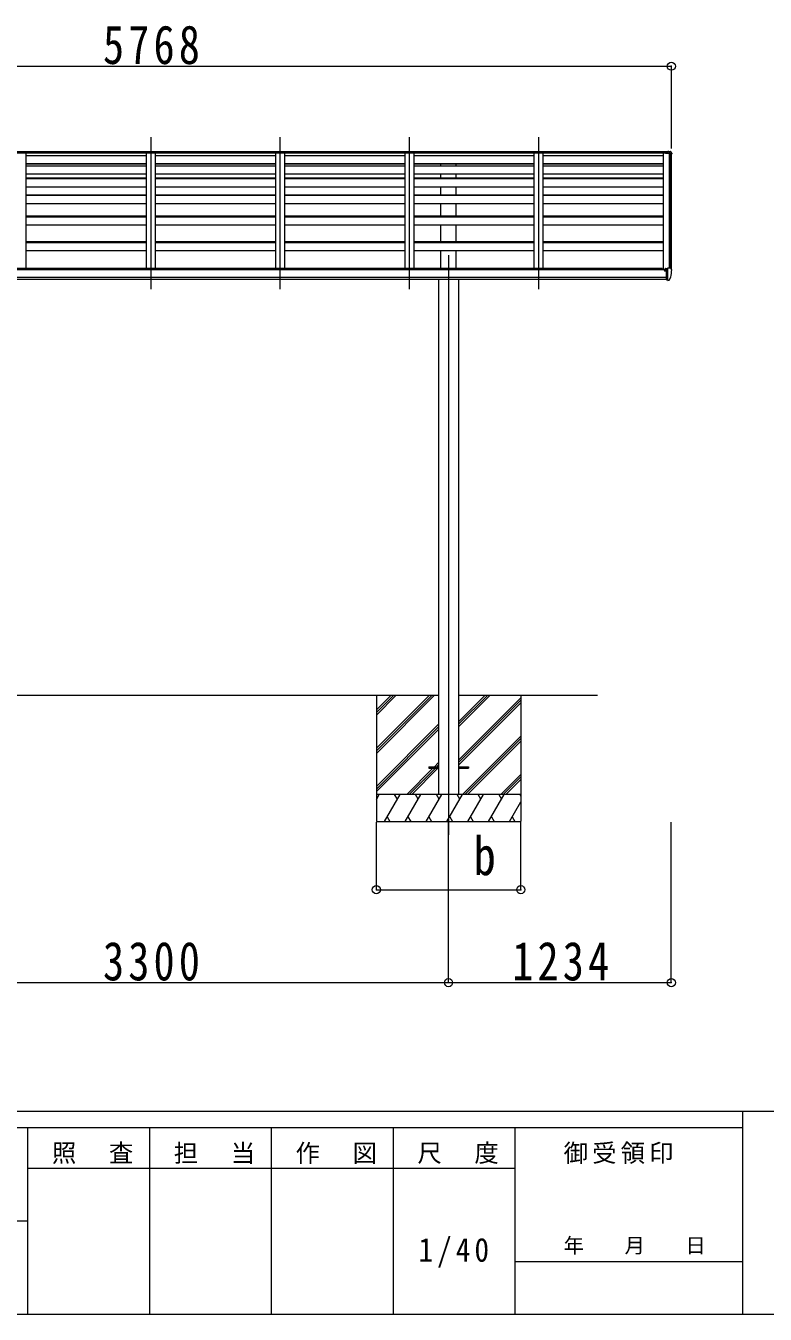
# Model space of a CAD drawing. Units: millimetres at full size. Extents: x -12578 to 12718, y -8779 to 8681.
# Drawn here: x 4112 to 8208, y -8779 to -1641 of the extents above; entities that cross this region are included whole.
import ezdxf
from ezdxf.enums import TextEntityAlignment as Align

# ---------------------------------------------------------------- set-up
doc = ezdxf.new("R2010")
doc.units = ezdxf.units.MM
doc.header["$LTSCALE"] = 45
doc.header["$PDMODE"] = 32
doc.header["$PDSIZE"] = 45
for name, color, linetype, lineweight in [('0-0_0', 7, 'Continuous', 9), ('0-1_本体', 4, 'Continuous', 9), ('0-2_部品', 7, 'Continuous', 9), ('0-8_PARTS2', 2, 'Continuous', 9), ('0-A_寸法', 6, 'Continuous', 9), ('F-0_240', 7, 'Continuous', 9)]:
    doc.layers.add(name, color=color, linetype=linetype, lineweight=lineweight)
doc.styles.add('ＭＳ ゴシック', font='')
doc.styles.get('ＭＳ ゴシック').set_extended_font_data('MS Gothic')

msp = doc.modelspace()

# ---------------------------------------------------------------- linework, layer by layer
at = {"layer": '0-0_0'}
for p, q in [((3209.08, -5349.22), (6399.08, -5349.22)), ((6054.08, -5349.22), (6054.08, -6049.22)), ((6054.08, -5643.4), (6348.26, -5349.22)), ((6054.08, -5657.54), (6362.4, -5349.22)), ((6054.08, -5671.68), (6376.55, -5349.22)), ((6054.08, -5459.55), (6164.41, -5349.22)), ((6054.08, -5445.41), (6150.27, -5349.22)), ((6054.08, -5431.26), (6136.13, -5349.22)), ((6509.08, -5349.22), (7278.96, -5349.22)), ((6509.08, -5525.05), (6684.91, -5349.22)), ((6509.08, -5510.91), (6670.77, -5349.22)), ((6509.08, -5496.76), (6656.63, -5349.22)), ((6854.08, -5349.22), (6854.08, -6049.22)), ((6509.08, -5708.89), (6854.08, -5363.9)), ((6509.08, -5723.04), (6854.08, -5378.04)), ((6509.08, -5737.18), (6854.08, -5392.18)), ((6054.08, -5855.53), (6399.08, -5510.53)), ((6054.08, -5869.67), (6399.08, -5524.67)), ((6054.08, -5883.81), (6399.08, -5538.81)), ((6530.89, -5899.22), (6854.08, -5576.03)), ((6545.03, -5899.22), (6854.08, -5590.17)), ((6559.18, -5899.22), (6854.08, -5604.31)), ((6222.52, -5899.22), (6367.18, -5754.56)), ((6236.67, -5899.22), (6381.32, -5754.56)), ((6250.81, -5899.22), (6395.46, -5754.56)), ((6376.18, -5745.56), (6399.08, -5722.66)), ((6390.32, -5745.56), (6399.08, -5736.8)), ((6743.02, -5899.22), (6854.08, -5788.16)), ((6757.17, -5899.22), (6854.08, -5802.3)), ((6771.31, -5900.06), (6854.08, -5817.29)), ((6854.08, -5899.22), (6054.08, -5899.22)), ((6054.08, -5926.72), (6069.96, -5899.22)), ((6098.83, -6049.22), (6185.43, -5899.22)), ((6170.43, -5925.2), (6155.43, -5899.22)), ((6214.3, -6049.22), (6300.9, -5899.22)), ((6285.9, -5925.2), (6270.9, -5899.22)), ((6329.77, -6049.22), (6416.37, -5899.22)), ((6401.37, -5925.2), (6386.37, -5899.22)), ((6445.24, -6049.22), (6531.84, -5899.22)), ((6516.84, -5925.2), (6501.84, -5899.22)), ((6560.71, -6049.22), (6647.31, -5899.22)), ((6632.31, -5925.2), (6617.31, -5899.22)), ((6676.18, -6049.22), (6762.78, -5899.22)), ((6732.78, -5899.22), (6747.78, -5925.2)), ((6848.25, -5899.22), (6854.08, -5909.32)), ((6791.65, -6049.22), (6854.08, -5941.08)), ((6054.08, -6049.22), (6854.08, -6049.22)), ((6113.83, -6023.24), (6128.83, -6049.22)), ((6229.3, -6023.24), (6244.3, -6049.22)), ((6344.77, -6023.24), (6359.77, -6049.22)), ((6460.24, -6023.24), (6475.24, -6049.22)), ((6575.71, -6023.24), (6590.71, -6049.22)), ((6691.18, -6023.24), (6706.18, -6049.22)), ((6806.65, -6023.24), (6821.65, -6049.22))]:
    msp.add_line(p, q, dxfattribs=at)
at = {"layer": '0-1_本体'}
for p, q in [((7656.08, -2345.61), (1952.09, -2345.61)), ((7656.08, -2346.51), (1952.09, -2346.51)), ((1955.59, -2338.41), (7652.58, -2338.41)), ((7652.58, -2339.98), (1955.59, -2339.98)), ((4113.08, -2346.51), (4113.08, -2986.31)), ((4779.08, -2346.51), (4779.08, -2986.31)), ((4829.08, -2346.51), (4829.08, -2986.31)), ((5495.08, -2346.51), (5495.08, -2986.31)), ((5545.08, -2346.51), (5545.08, -2986.31)), ((6211.08, -2346.51), (6211.08, -2986.31)), ((6261.08, -2346.51), (6261.08, -2986.31)), ((6927.08, -2346.51), (6927.08, -2986.31)), ((6977.08, -2346.51), (6977.08, -2986.31)), ((7643.08, -2346.51), (7643.08, -2992.72)), ((7678.38, -2982.91), (7678.38, -2348.07)), ((7679.08, -2348.07), (7679.08, -2982.91)), ((7687.13, -2348.5), (7679.3, -2348.08)), ((7688.07, -2349.34), (7688.09, -2989.45)), ((4779.08, -2361.72), (4113.08, -2361.72)), ((4779.08, -2405.25), (4113.08, -2405.25)), ((4779.08, -2406.32), (4113.08, -2406.32)), ((4779.08, -2407.62), (4113.08, -2407.62)), ((4113.08, -2416.46), (4779.08, -2416.46)), ((4779.08, -2419.04), (4113.08, -2419.04)), ((5495.08, -2361.72), (4829.08, -2361.72)), ((5495.08, -2405.25), (4829.08, -2405.25)), ((5495.08, -2406.32), (4829.08, -2406.32)), ((5495.08, -2407.62), (4829.08, -2407.62)), ((4829.08, -2416.46), (5495.08, -2416.46)), ((5495.08, -2419.04), (4829.08, -2419.04)), ((6211.08, -2361.72), (5545.08, -2361.72)), ((6211.08, -2405.25), (5545.08, -2405.25)), ((6211.08, -2406.32), (5545.08, -2406.32)), ((6211.08, -2407.62), (5545.08, -2407.62)), ((5545.08, -2416.46), (6211.08, -2416.46)), ((6211.08, -2419.04), (5545.08, -2419.04)), ((6927.08, -2361.72), (6261.08, -2361.72)), ((6927.08, -2405.25), (6261.08, -2405.25)), ((6927.08, -2406.32), (6261.08, -2406.32)), ((6927.08, -2407.62), (6261.08, -2407.62)), ((6261.08, -2416.46), (6927.08, -2416.46)), ((6927.08, -2419.04), (6261.08, -2419.04)), ((6411.58, -2416.46), (6411.58, -2407.62)), ((6496.58, -2416.46), (6496.58, -2407.62)), ((7643.08, -2361.72), (6977.08, -2361.72)), ((7643.08, -2405.25), (6977.08, -2405.25)), ((7643.08, -2406.32), (6977.08, -2406.32)), ((7643.08, -2407.62), (6977.08, -2407.62)), ((6977.08, -2416.46), (7643.08, -2416.46)), ((7643.08, -2419.04), (6977.08, -2419.04)), ((4779.08, -2463.77), (4113.08, -2463.77)), ((4113.08, -2484.36), (4779.08, -2484.36)), ((4113.08, -2487.93), (4779.08, -2487.93)), ((5495.08, -2463.77), (4829.08, -2463.77)), ((4829.08, -2484.36), (5495.08, -2484.36)), ((4829.08, -2487.93), (5495.08, -2487.93)), ((6211.08, -2463.77), (5545.08, -2463.77)), ((5545.08, -2484.36), (6211.08, -2484.36)), ((5545.08, -2487.93), (6211.08, -2487.93)), ((6927.08, -2463.77), (6261.08, -2463.77)), ((6261.08, -2484.36), (6927.08, -2484.36)), ((6261.08, -2487.93), (6927.08, -2487.93)), ((6411.58, -2484.36), (6411.58, -2463.77)), ((6496.58, -2484.36), (6496.58, -2463.77)), ((7643.08, -2463.77), (6977.08, -2463.77)), ((6977.08, -2484.36), (7643.08, -2484.36)), ((6977.08, -2487.93), (7643.08, -2487.93)), ((4113.08, -2532.48), (4779.08, -2532.48)), ((4829.08, -2532.48), (5495.08, -2532.48)), ((5545.08, -2532.48), (6211.08, -2532.48)), ((6261.08, -2532.48), (6927.08, -2532.48)), ((6411.58, -2576.93), (6411.58, -2532.48)), ((6496.58, -2576.93), (6496.58, -2532.48)), ((6977.08, -2532.48), (7643.08, -2532.48)), ((4113.08, -2576.93), (4779.08, -2576.93)), ((4779.08, -2581.59), (4113.08, -2581.59)), ((4113.08, -2625.86), (4779.08, -2625.86)), ((4829.08, -2576.93), (5495.08, -2576.93)), ((5495.08, -2581.59), (4829.08, -2581.59)), ((4829.08, -2625.86), (5495.08, -2625.86)), ((5545.08, -2576.93), (6211.08, -2576.93)), ((6211.08, -2581.59), (5545.08, -2581.59)), ((5545.08, -2625.86), (6211.08, -2625.86)), ((6261.08, -2576.93), (6927.08, -2576.93)), ((6927.08, -2581.59), (6261.08, -2581.59)), ((6261.08, -2625.86), (6927.08, -2625.86)), ((6411.58, -2694.13), (6411.58, -2625.86)), ((6496.58, -2694.13), (6496.58, -2625.86)), ((6977.08, -2576.93), (7643.08, -2576.93)), ((7643.08, -2581.59), (6977.08, -2581.59)), ((6977.08, -2625.86), (7643.08, -2625.86)), ((4113.08, -2694.13), (4779.08, -2694.13)), ((4113.08, -2699.85), (4779.08, -2699.85)), ((4829.08, -2694.13), (5495.08, -2694.13)), ((4829.08, -2699.85), (5495.08, -2699.85)), ((5545.08, -2694.13), (6211.08, -2694.13)), ((5545.08, -2699.85), (6211.08, -2699.85)), ((6261.08, -2694.13), (6927.08, -2694.13)), ((6261.08, -2699.85), (6927.08, -2699.85)), ((6977.08, -2694.13), (7643.08, -2694.13)), ((6977.08, -2699.85), (7643.08, -2699.85)), ((4113.08, -2743.8), (4779.08, -2743.8)), ((4829.08, -2743.8), (5495.08, -2743.8)), ((5545.08, -2743.8), (6211.08, -2743.8)), ((6261.08, -2743.8), (6927.08, -2743.8)), ((6411.58, -2835.52), (6411.58, -2743.8)), ((6496.58, -2835.52), (6496.58, -2743.8)), ((6977.08, -2743.8), (7643.08, -2743.8)), ((4113.08, -2835.52), (4779.08, -2835.52)), ((4113.08, -2842.32), (4779.08, -2842.32)), ((4829.08, -2835.52), (5495.08, -2835.52)), ((4829.08, -2842.32), (5495.08, -2842.32)), ((5545.08, -2835.52), (6211.08, -2835.52)), ((5545.08, -2842.32), (6211.08, -2842.32)), ((6261.08, -2835.52), (6927.08, -2835.52)), ((6261.08, -2842.32), (6927.08, -2842.32)), ((6977.08, -2835.52), (7643.08, -2835.52)), ((6977.08, -2842.32), (7643.08, -2842.32)), ((4113.08, -2885.87), (4779.08, -2885.87)), ((4829.08, -2885.87), (5495.08, -2885.87)), ((5545.08, -2885.87), (6211.08, -2885.87)), ((6261.08, -2885.87), (6927.08, -2885.87)), ((6411.58, -2986.31), (6411.58, -2885.87)), ((6496.58, -2986.31), (6496.58, -2885.87)), ((6977.08, -2885.87), (7643.08, -2885.87)), ((7661.58, -2992.72), (1946.58, -2992.72)), ((7638.08, -2986.31), (1970.08, -2986.31)), ((7638.08, -2992.72), (7638.08, -2986.38)), ((1946.58, -3034.31), (7661.58, -3034.31)), ((7661.58, -3046.16), (1946.58, -3046.08)), ((6399.08, -3046.14), (6399.08, -5899.22)), ((6509.08, -3046.14), (6509.08, -5899.22))]:
    msp.add_line(p, q, dxfattribs=at)
msp.add_circle((7654.11, -2997.82), 3, dxfattribs=at)
msp.add_arc((7687.08, -2349.49), 1, 6.67014, 87, dxfattribs=at)
at = {"layer": '0-2_部品'}
for p, q in [((7652.58, -2337.28), (7668.08, -2336.33)), ((7652.58, -2337.28), (7652.58, -2338.05)), ((7652.58, -2338.05), (7652.58, -2338.77)), ((7652.58, -2339.16), (7668.08, -2338.34)), ((7652.58, -2338.77), (7652.58, -2339.16)), ((7652.58, -2339.16), (7652.58, -2341.57)), ((7652.58, -2341.57), (7656.08, -2341.38)), ((7652.58, -2342.87), (7652.58, -2341.57)), ((7652.58, -2342.87), (7656.08, -2342.87)), ((7679.18, -2346.58), (7656.08, -2345.17)), ((7656.08, -2345.17), (7656.08, -2348.07)), ((7679.14, -2348.07), (7656.08, -2348.07)), ((7668.08, -2336.33), (7672.12, -2336.58)), ((7668.08, -2337.1), (7668.08, -2336.33)), ((7668.08, -2336.33), (7668.08, -2337.1)), ((7668.08, -2337.1), (7668.08, -2337.83)), ((7668.08, -2340.75), (7668.08, -2338.35)), ((7683.87, -2339.18), (7668.08, -2338.35)), ((7678.04, -2336.94), (7684.29, -2337.32)), ((7687.16, -2348.49), (7679.14, -2348.07)), ((7679.18, -2345.91), (7687.23, -2346.31)), ((7679.18, -2346.58), (7687.23, -2347)), ((7683.73, -2338.06), (7683.73, -2338.78)), ((7683.87, -2339.18), (7688.29, -2346.6)), ((7685.05, -2337.75), (7689.53, -2344.17)), ((7688.58, -2350.66), (7688.58, -2349.98)), ((7689.53, -2344.17), (7689.53, -2347.7)), ((7690.08, -2345.9), (7690.08, -2349.98)), ((7690.08, -2350.66), (7690.08, -2349.98)), ((7651.58, -2988.76), (7651.58, -2992.72)), ((7666.58, -2987.59), (7652.58, -2987.65)), ((7656.08, -2987.64), (7656.08, -2985.74)), ((7656.58, -2997.82), (7656.28, -2997.82)), ((7657.11, -2997.82), (7656.58, -2997.82)), ((7656.91, -2985.32), (7666.58, -2984.6)), ((7661.58, -2992.64), (7668.08, -2992.24)), ((7666.58, -2983.82), (7668.08, -2983.82)), ((7666.58, -2983.82), (7666.58, -2989.99)), ((7668.08, -3051.41), (7668.08, -2982.91)), ((7683.17, -2983.47), (7687.24, -2989.28)), ((7690.08, -2992.28), (7690.08, -2992.91)), ((7661.58, -3048.21), (7667.08, -3048.21)), ((7667.58, -3049.21), (7667.08, -3048.21)), ((7668.08, -3049.21), (7667.58, -3049.21)), ((7669.58, -3051.32), (7668.08, -3051.41)), ((7669.58, -3051.32), (7673.29, -3051.09)), ((7675.71, -3049.59), (7685.45, -3034.22))]:
    msp.add_line(p, q, dxfattribs=at)
at = {"layer": '0-2_部品', "color": 4}
for p, q in [((6344.28, -5745.56), (6344.28, -5754.56)), ((6344.28, -5745.56), (6399.08, -5745.56)), ((6344.28, -5754.56), (6399.08, -5754.56)), ((6509.08, -5745.56), (6563.88, -5745.56)), ((6509.08, -5754.56), (6563.88, -5754.56)), ((6563.88, -5745.56), (6563.88, -5754.56))]:
    msp.add_line(p, q, dxfattribs=at)
at = {"layer": '0-2_部品'}
for points in [[(7668.08, -2340.75), (7656.08, -2341.17), (7656.08, -2344.53)], [(7679.18, -2345.91), (7656.08, -2344.53), (7656.08, -2345.17)], [(7668.08, -2338.35), (7668.08, -2337.83), (7668.08, -2337.1)], [(7684.29, -2337.32), (7684.17, -2337.33), (7683.84, -2337.54), (7683.73, -2338.06)], [(7683.73, -2338.78), (7683.8, -2338.99), (7683.87, -2339.18)], [(7651.58, -2996.21), (7651.58, -2997.82), (7651.11, -2997.82)], [(7656.28, -2996.64), (7656.28, -2997.82), (7651.58, -2997.82)], [(7656.91, -2985.32), (7656.74, -2985.34), (7656.58, -2985.37), (7656.44, -2985.41), (7656.32, -2985.47), (7656.22, -2985.53), (7656.14, -2985.59), (7656.1, -2985.66), (7656.08, -2985.74)], [(7661.58, -3048.21), (7661.58, -2989.99), (7666.58, -2989.99)], [(7668.08, -2982.91), (7680.08, -2982.91), (7682.41, -2983.05)], [(7668.08, -3037.52), (7664.92, -3037.11), (7661.58, -3036.68)]]:
    msp.add_lwpolyline(points, dxfattribs=at)
for centre, radius, start, end in [((7687.51, -2133.49), 203.67, 265.66569, 267.33529), ((7684.23, -2338.32), 1, 34.92333, 86.50831), ((7687.08, -2349.99), 1.5, 0.10179, 87.11637), ((7687.08, -2349.99), 2.99, 0.10179, 87.11637), ((7489.57, -2350.31), 199.01, 355.91195, 359.99961), ((7489.57, -2350.66), 199.01, 355.91198, 359.99961), ((7489.58, -2350.66), 200.5, 351.88835, 359.99962), ((7686.82, -2349.51), 3.27, 33.61079, 63.09912), ((7654.08, -2997.82), 2.5, 28.35764, 180), ((7654.08, -2997.82), 2.5, 0, 28.35764), ((7682.35, -2984.05), 1, 35, 86.5), ((7497.59, -2992.9), 192.49, 347.8767, 359.9992), ((7687.08, -2992.28), 3, 0, 87), ((7673.11, -3048.09), 3, 273.5, 330), ((7682.85, -3032.72), 3, 330, 348.16652)]:
    msp.add_arc(centre, radius, start, end, dxfattribs=at)
for centre, major_axis, ratio, start_param, end_param in [((7687.08, -2349.86), (0.11, 3.55), 0.844901, 5.9032824, 6.268104), ((7687.08, -2345.9), (0, -3.01), 0.996195, 1.5707963, 2.1816616), ((7652.58, -2988.75), (0.02, 1.1), 0.906239, 0.0206394, 1.5914357)]:
    msp.add_ellipse(centre, major_axis=major_axis, ratio=ratio, start_param=start_param, end_param=end_param, dxfattribs=at)
at = {"layer": '0-8_PARTS2'}
for p, q in [((4804.09, -2258.43), (4804.08, -3099.99)), ((5520.09, -2258.43), (5520.08, -3099.99)), ((6236.09, -2258.43), (6236.08, -3099.99)), ((6952.09, -2258.43), (6952.08, -3099.99)), ((6454.08, -2911.18), (6454.08, -6122.75))]:
    msp.add_line(p, q, dxfattribs=at)
at = {"layer": '0-A_寸法'}
for p, q in [((1920.09, -1865.32), (7688.08, -1865.32)), ((7688.08, -1865.32), (7688.08, -2320.9)), ((6054.08, -6427.11), (6054.08, -6052.7)), ((6454.08, -6942.1), (6454.08, -6052.7)), ((6854.08, -6427.11), (6854.08, -6052.7)), ((7688.08, -6942.1), (7688.08, -6052.7)), ((6054.08, -6427.11), (6854.08, -6427.11)), ((3154.08, -6942.1), (6454.08, -6942.1)), ((6454.08, -6942.1), (7688.08, -6942.1))]:
    msp.add_line(p, q, dxfattribs=at)
for p in [(7688.08, -1865.32), (6054.08, -6427.11), (6854.08, -6427.11), (6454.08, -6942.1), (7688.08, -6942.1)]:
    msp.add_point(p, dxfattribs=at)
at = {"layer": 'F-0_240', "color": 5}
for p, q in [((-12578.18, -7653.98), (12081.82, -7653.98)), ((8081.68, -7653.98), (8081.68, -8778.98)), ((-12578.18, -7743.98), (8081.68, -7743.98)), ((4121.68, -7743.98), (4121.68, -8778.98)), ((4796.68, -7743.98), (4796.68, -8778.98)), ((5471.68, -7743.98), (5471.68, -8778.98)), ((6146.68, -7743.98), (6146.68, -8778.98)), ((6821.68, -7743.98), (6821.68, -8778.98)), ((4121.68, -7968.98), (6821.68, -7968.98)), ((-5103.32, -8261.48), (4121.68, -8261.48)), ((6821.68, -8486.48), (8081.68, -8486.48)), ((-12578.18, -8778.98), (12081.82, -8778.98))]:
    msp.add_line(p, q, dxfattribs=at)

# ---------------------------------------------------------------- texts
at = {"layer": '0-A_寸法', "color": 7, "style": 'ＭＳ ゴシック', "width": 0.85}
msp.add_text('b', height=214.4, dxfattribs=at).set_placement((6592.21, -6410.31), align=Align.BOTTOM_LEFT)
at = {"layer": '0-A_寸法', "color": 7, "char_height": 214.4, "attachment_point": 7, "style": 'ＭＳ ゴシック'}
for s, insert in [('\\T1.2;\\W0.8;5768', (4539.71, -1856.32)), ('\\T1.2;\\W0.8;3300', (4539.71, -6933.1)), ('\\T1.2;\\W0.8;1234', (6806.7, -6933.1))]:
    msp.add_mtext(s, dxfattribs=dict(at, insert=insert))
at = {"layer": 'F-0_240', "style": 'ＭＳ ゴシック'}
msp.add_text('年\u3000\u3000月\u3000\u3000日', height=82.48, dxfattribs=at).set_placement((7091.69, -8463.99), align=Align.BOTTOM_LEFT)
at = {"layer": 'F-0_240', "attachment_point": 7, "style": 'ＭＳ ゴシック'}
for s, insert, char_height in [('\\T1.17;照\u3000査', (4256.69, -7946.48), 98.97), ('\\T1.17;担\u3000当', (4931.69, -7946.48), 98.97), ('\\T1.17;作\u3000図', (5606.68, -7946.48), 98.97), ('\\T1.17;尺\u3000度', (6281.69, -7946.48), 98.97), ('\\T1.17;御受領印', (7091.68, -7946.48), 98.97), ('\\T1.28;\\W0.9;1/40', (6287.31, -8520.23), 132)]:
    msp.add_mtext(s, dxfattribs=dict(at, insert=insert, char_height=char_height))

doc.saveas('drawing.dxf')
